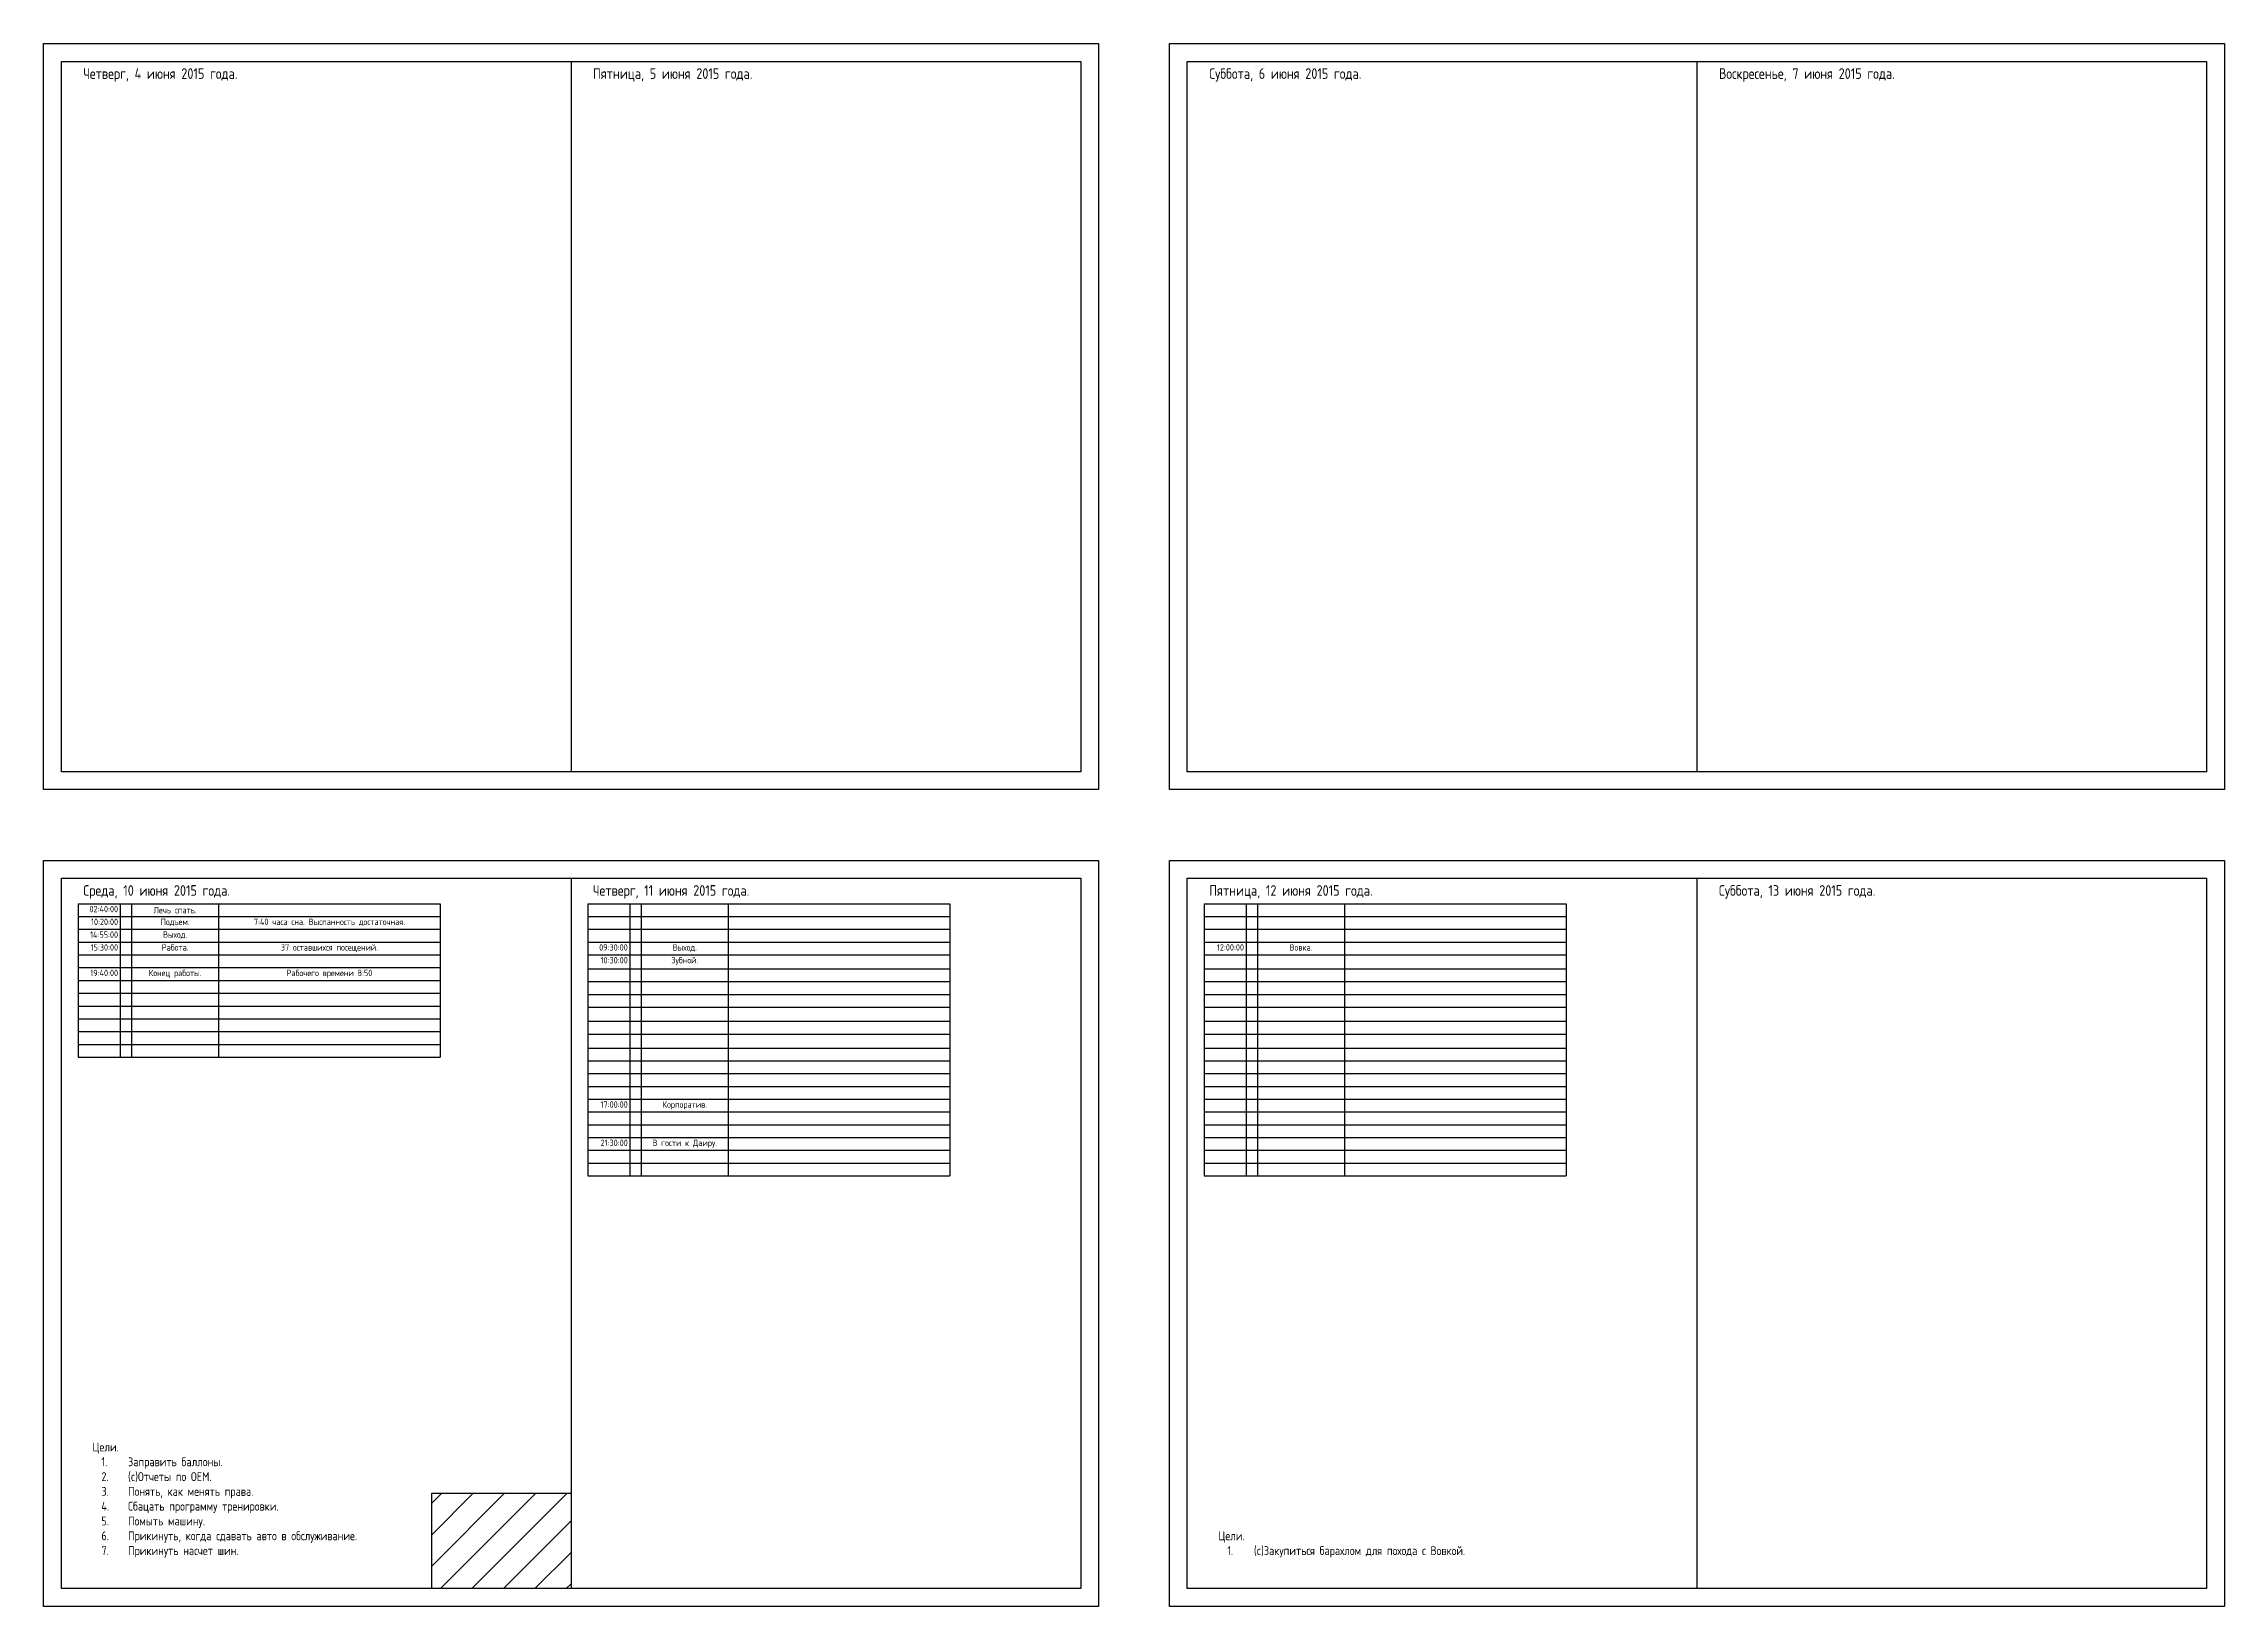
# Model space of a CAD drawing. Header units: millimetres. Extents: x -978 to 2856, y -2564 to 866.
# Drawn here: x 663 to 1277, y 196 to 636 of the extents above; entities that cross this region are included whole.
import ezdxf

# ---------------------------------------------------------------- set-up
doc = ezdxf.new("R2010")
doc.units = ezdxf.units.MM
doc.header["$MEASUREMENT"] = 0
doc.layers.add('FH day', color=2, linetype='Continuous')
doc.styles.add('texxt', font='romans.shx', dxfattribs={"width": 0.8})

# ---------------------------------------------------------------- blocks, each defined once
blk = doc.blocks.new('*T8')
at = {"color": 0, "linetype": 'ByBlock', "lineweight": -2, "transparency": 16777216}
for p, q in [((0, 0), (101.9, 0)), ((0, 0), (0, -76.63)), ((11.8, 0), (11.8, -76.63)), ((15, 0), (15, -76.63)), ((39.5, 0), (39.5, -76.63)), ((101.9, 0), (101.9, -76.63)), ((0, -3.6), (101.9, -3.6)), ((0, -7.2), (101.9, -7.2)), ((0, -10.8), (101.9, -10.8)), ((0, -14.4), (101.9, -14.4)), ((0, -18.34), (101.9, -18.34)), ((0, -21.94), (101.9, -21.94)), ((0, -25.54), (101.9, -25.54)), ((0, -29.14), (101.9, -29.14)), ((0, -33.09), (101.9, -33.09)), ((0, -36.69), (101.9, -36.69)), ((0, -40.63), (101.9, -40.63)), ((0, -44.23), (101.9, -44.23)), ((0, -47.83), (101.9, -47.83)), ((0, -51.43), (101.9, -51.43)), ((0, -55.03), (101.9, -55.03)), ((0, -58.63), (101.9, -58.63)), ((0, -62.23), (101.9, -62.23)), ((0, -65.83), (101.9, -65.83)), ((0, -69.43), (101.9, -69.43)), ((0, -73.03), (101.9, -73.03)), ((0, -76.63), (101.9, -76.63))]:
    blk.add_line(p, q, dxfattribs=at)
at = {"color": 0, "transparency": 16777216, "char_height": 1.8, "style": 'texxt'}
for s, insert, width, attachment_point in [('09:30:00', (11.2, -11.4), 10.6, 3), ('{\\Fromans|c204;Выход.}', (27.25, -11.4), 23.3, 2), ('10:30:00', (11.2, -15), 10.6, 3), ('{\\Fromans|c204;Зубной.}', (27.25, -15), 23.3, 2), ('17:00:00', (11.2, -55.63), 10.6, 3), ('Корпоратив.', (27.25, -55.63), 23.3, 2), ('{\\Fromans|c204;21:30:00', (11.2, -66.43), 10.6, 3), ('В гости к Даиру.', (27.25, -66.43), 23.3, 2)]:
    blk.add_mtext(s, dxfattribs=dict(at, insert=insert, width=width, attachment_point=attachment_point))
blk = doc.blocks.new('*T11')
at = {"color": 0, "linetype": 'ByBlock', "lineweight": -2, "transparency": 16777216}
for p, q in [((0, 0), (101.9, 0)), ((0, 0), (0, -43.2)), ((11.8, 0), (11.8, -43.2)), ((15, 0), (15, -43.2)), ((39.5, 0), (39.5, -43.2)), ((101.9, 0), (101.9, -43.2)), ((0, -3.6), (101.9, -3.6)), ((0, -7.2), (101.9, -7.2)), ((0, -10.8), (101.9, -10.8)), ((0, -14.4), (101.9, -14.4)), ((0, -18), (101.9, -18)), ((0, -21.6), (101.9, -21.6)), ((0, -25.2), (101.9, -25.2)), ((0, -28.8), (101.9, -28.8)), ((0, -32.4), (101.9, -32.4)), ((0, -36), (101.9, -36)), ((0, -39.6), (101.9, -39.6)), ((0, -43.2), (101.9, -43.2))]:
    blk.add_line(p, q, dxfattribs=at)
at = {"color": 0, "transparency": 16777216, "char_height": 1.8, "style": 'texxt'}
for s, insert, width, attachment_point in [('{\\Fromans|c204;02:40:00', (11.2, -0.6), 10.6, 3), ('{\\Fromans|c204;10:20:00', (11.2, -4.2), 10.6, 3), ('{\\Fromans|c204;Лечь спать.}', (27.25, -1.8), 23.3, 5), ('{\\Fromans|c204;Подъем.}', (27.25, -4.2), 23.3, 2), ('{\\Fromans|c204;7}:{\\Fromans|c204;4}0 {\\Fromans|c204;часа сна}. {\\Fromans|c204;Выспанность достаточная}.', (70.7, -4.2), 61.2, 2), ('14:55:00', (11.2, -7.8), 10.6, 3), ('15:30:00', (11.2, -11.4), 10.6, 3), ('{\\Fromans|c204;Работа.}', (27.25, -11.4), 23.3, 2), ('{\\Fromans|c204;Выход.}', (27.25, -7.8), 23.3, 2), ('37 оставшихся посещений.', (70.7, -11.4), 61.2, 2), ('19:40:00', (11.2, -18.6), 10.6, 3), ('{\\Fromans|c204;Конец работы.}', (27.25, -18.6), 23.3, 2), ('Рабочего времени 8:50', (70.7, -18.6), 61.2, 2)]:
    blk.add_mtext(s, dxfattribs=dict(at, insert=insert, width=width, attachment_point=attachment_point))
blk = doc.blocks.new('FH_day')
at = {"layer": 'FH day'}
h = blk.add_hatch(dxfattribs=at)
h.set_pattern_fill('ANSI31', color=256, scale=50)
h.set_pattern_definition([(45, (-811.23, -200.661), (-4.419417, 4.419417), [])])
h.paths.add_polyline_path([(-39.23, 26.84), (-39.23, 0), (0, 0), (0, 26.84)])
blk.add_lwpolyline([(0, 0), (-39.23, 0), (-39.23, 26.84), (0, 26.84)], close=True, dxfattribs=at)
blk = doc.blocks.new('*T14')
at = {"color": 0, "linetype": 'ByBlock', "lineweight": -2, "transparency": 16777216}
for p, q in [((0, 0), (101.9, 0)), ((0, 0), (0, -76.63)), ((11.8, 0), (11.8, -76.63)), ((15, 0), (15, -76.63)), ((39.5, 0), (39.5, -76.63)), ((101.9, 0), (101.9, -76.63)), ((0, -3.6), (101.9, -3.6)), ((0, -7.2), (101.9, -7.2)), ((0, -10.8), (101.9, -10.8)), ((0, -14.4), (101.9, -14.4)), ((0, -18.34), (101.9, -18.34)), ((0, -21.94), (101.9, -21.94)), ((0, -25.54), (101.9, -25.54)), ((0, -29.14), (101.9, -29.14)), ((0, -33.09), (101.9, -33.09)), ((0, -36.69), (101.9, -36.69)), ((0, -40.63), (101.9, -40.63)), ((0, -44.23), (101.9, -44.23)), ((0, -47.83), (101.9, -47.83)), ((0, -51.43), (101.9, -51.43)), ((0, -55.03), (101.9, -55.03)), ((0, -58.63), (101.9, -58.63)), ((0, -62.23), (101.9, -62.23)), ((0, -65.83), (101.9, -65.83)), ((0, -69.43), (101.9, -69.43)), ((0, -73.03), (101.9, -73.03)), ((0, -76.63), (101.9, -76.63))]:
    blk.add_line(p, q, dxfattribs=at)
at = {"color": 0, "transparency": 16777216, "char_height": 1.8, "style": 'texxt'}
for s, insert, width, attachment_point in [('{\\Fromans|c204;12:00:00', (11.2, -11.4), 10.6, 3), ('{\\Fromans|c204;Вовка.}', (27.25, -11.4), 23.3, 2)]:
    blk.add_mtext(s, dxfattribs=dict(at, insert=insert, width=width, attachment_point=attachment_point))

msp = doc.modelspace()

# ---------------------------------------------------------------- linework, layer by layer
for p, q in [((811.23, 630.66), (811.23, 430.66)), ((1128.23, 630.66), (1128.23, 430.66)), ((811.23, 400.66), (811.23, 200.66)), ((1128.23, 400.66), (1128.23, 200.66))]:
    msp.add_line(p, q)
for points in [[(662.73, 635.66), (959.73, 635.66), (959.73, 425.66), (662.73, 425.66)], [(979.73, 635.66), (1276.73, 635.66), (1276.73, 425.66), (979.73, 425.66)], [(667.73, 630.66), (954.73, 630.66), (954.73, 430.66), (667.73, 430.66)], [(984.73, 630.66), (1271.73, 630.66), (1271.73, 430.66), (984.73, 430.66)], [(662.73, 405.66), (959.73, 405.66), (959.73, 195.66), (662.73, 195.66)], [(979.73, 405.66), (1276.73, 405.66), (1276.73, 195.66), (979.73, 195.66)], [(667.73, 400.66), (954.73, 400.66), (954.73, 200.66), (667.73, 200.66)], [(984.73, 400.66), (1271.73, 400.66), (1271.73, 200.66), (984.73, 200.66)]]:
    msp.add_lwpolyline(points, close=True)

# ---------------------------------------------------------------- block references
for name, p in [('*T11', (672.5, 393.5)), ('*T8', (816, 393.5)), ('*T14', (989.5, 393.5)), ('FH_day', (811.23, 200.66))]:
    msp.add_blockref(name, p)

# ---------------------------------------------------------------- texts
at = {"attachment_point": 7, "style": 'texxt'}
for s, width, heights, insert, char_height in [('Четверг, 4 июня 2015 года.', 242.2389, [3.79], (673.91, 624.91), 3), ('Пятница, 5 июня 2015 года.', 242.2389, [0], (817.41, 624.91), 3), ('Суббота, 6 июня 2015 года.', 242.2389, [3.79], (990.91, 624.91), 3), ('Воскресенье, 7 июня 2015 года.', 242.2389, [0], (1134.41, 624.91), 3), ('Среда, 10 июня 2015 года.', 137.3157, [3.79], (673.91, 394.91), 3), ('Четверг, 11 июня 2015 года.', 137.3157, [0], (817.41, 394.91), 3), ('Пятница, 12 июня 2015 года.', 137.3157, [3.79], (990.91, 394.91), 3), ('Суббота, 13 июня 2015 года.', 137.3157, [0], (1134.41, 394.91), 3), ('Цели.\\P\\pi-7.5,l10,t10;1.^IЗаправить баллоны.\\P2.^I(c)Отчеты по ОЕМ.\\P3.^IПонять, как менять права.\\P4.^IСбацать программу тренировки.\\P5.^IПомыть машину.\\P6.^IПрикинуть, когда сдавать авто в обслуживание.\\P7.^IПрикинуть насчет шин.', 134.7299, [0], (676.5, 209.43), 2.5), ('Цели.\\P\\pi-7.5,l10,t10;1.^I(c)Закупиться барахлом для похода с Вовкой.', 134.7299, [0], (993.5, 209.43), 2.5)]:
    msp.add_mtext_dynamic_manual_height_columns(s, width=width, gutter_width=20, heights=heights, dxfattribs=dict(at, insert=insert, char_height=char_height))

doc.saveas('drawing.dxf')
